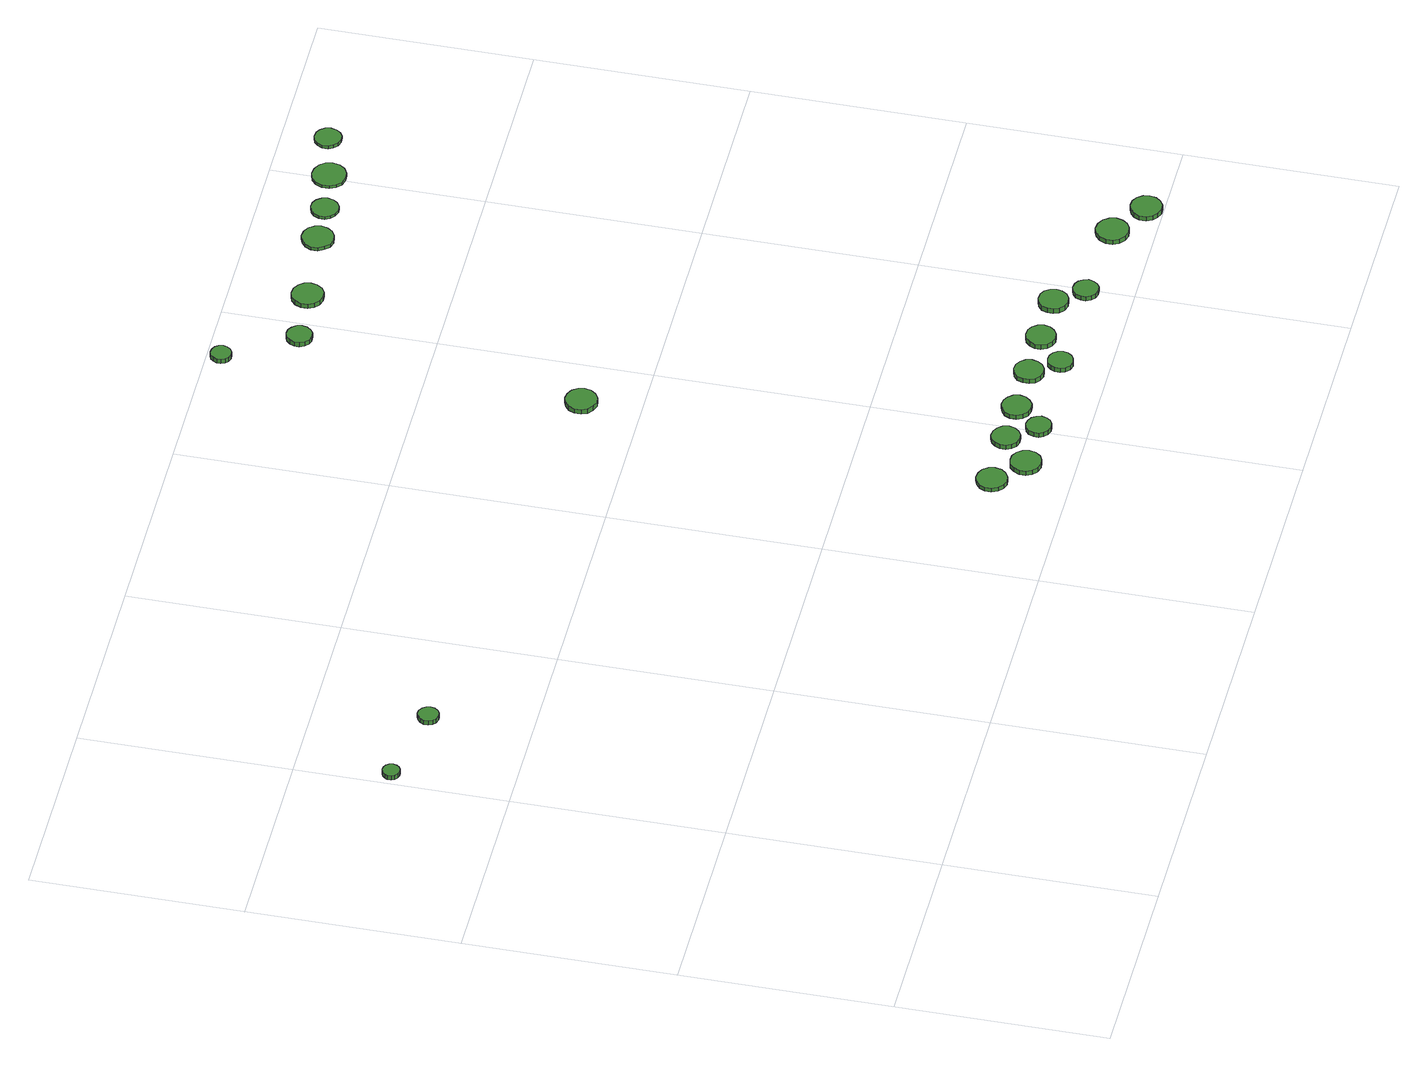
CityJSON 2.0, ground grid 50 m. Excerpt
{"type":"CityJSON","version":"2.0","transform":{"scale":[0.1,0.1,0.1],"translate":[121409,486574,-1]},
"CityObjects":{
"tree1":{"type":"SolitaryVegetationObject","attributes":{"function":"something"},"geometry":[{"type":"MultiSurface","lod":"1","boundaries":[[[0,1,2,3,4,5,6,7,8,9,10,11,12,13,14]],[[15,16,17,18,19,20,21,22,23,24,25,26,27,28,29]],[[0,29,28,1]],[[1,28,27,2]],[[2,27,26,3]],[[3,26,25,4]],[[4,25,24,5]],[[5,24,23,6]],[[6,23,22,7]],[[7,22,21,8]],[[8,21,20,9]],[[9,20,19,10]],[[10,19,18,11]],[[11,18,17,12]],[[12,17,16,13]],[[13,16,15,14]],[[14,15,29,0]]]}]},
"tree2":{"type":"SolitaryVegetationObject","attributes":{"function":"something"},"geometry":[{"type":"MultiSurface","lod":"1","boundaries":[[[30,31,32,33,34,35,36,37,38,39,40,41,42,43,44]],[[45,46,47,48,49,50,51,52,53,54,55,56,57,58,59]],[[30,59,58,31]],[[31,58,57,32]],[[32,57,56,33]],[[33,56,55,34]],[[34,55,54,35]],[[35,54,53,36]],[[36,53,52,37]],[[37,52,51,38]],[[38,51,50,39]],[[39,50,49,40]],[[40,49,48,41]],[[41,48,47,42]],[[42,47,46,43]],[[43,46,45,44]],[[44,45,59,30]]]}]},
"tree3":{"type":"SolitaryVegetationObject","attributes":{"function":"something"},"geometry":[{"type":"MultiSurface","lod":"1","boundaries":[[[60,61,62,63,64,65,66,67,68,69,70,71,72,73,74]],[[75,76,77,78,79,80,81,82,83,84,85,86,87,88,89]],[[60,89,88,61]],[[61,88,87,62]],[[62,87,86,63]],[[63,86,85,64]],[[64,85,84,65]],[[65,84,83,66]],[[66,83,82,67]],[[67,82,81,68]],[[68,81,80,69]],[[69,80,79,70]],[[70,79,78,71]],[[71,78,77,72]],[[72,77,76,73]],[[73,76,75,74]],[[74,75,89,60]]]}]},
"tree4":{"type":"SolitaryVegetationObject","attributes":{"function":"something"},"geometry":[{"type":"MultiSurface","lod":"1","boundaries":[[[90,91,92,93,94,95,96,97,98,99,100,101,102,103,104]],[[105,106,107,108,109,110,111,112,113,114,115,116,117,118,119]],[[90,119,118,91]],[[91,118,117,92]],[[92,117,116,93]],[[93,116,115,94]],[[94,115,114,95]],[[95,114,113,96]],[[96,113,112,97]],[[97,112,111,98]],[[98,111,110,99]],[[99,110,109,100]],[[100,109,108,101]],[[101,108,107,102]],[[102,107,106,103]],[[103,106,105,104]],[[104,105,119,90]]]}]},
"tree5":{"type":"SolitaryVegetationObject","attributes":{"function":"something"},"geometry":[{"type":"MultiSurface","lod":"1","boundaries":[[[120,121,122,123,124,125,126,127,128,129,130,131,132,133,134]],[[135,136,137,138,139,140,141,142,143,144,145,146,147,148,149]],[[120,149,148,121]],[[121,148,147,122]],[[122,147,146,123]],[[123,146,145,124]],[[124,145,144,125]],[[125,144,143,126]],[[126,143,142,127]],[[127,142,141,128]],[[128,141,140,129]],[[129,140,139,130]],[[130,139,138,131]],[[131,138,137,132]],[[132,137,136,133]],[[133,136,135,134]],[[134,135,149,120]]]}]},
"tree6":{"type":"SolitaryVegetationObject","attributes":{"function":"something"},"geometry":[{"type":"MultiSurface","lod":"1","boundaries":[[[150,151,152,153,154,155,156,157,158,159,160,161,162,163,164]],[[165,166,167,168,169,170,171,172,173,174,175,176,177,178,179]],[[150,179,178,151]],[[151,178,177,152]],[[152,177,176,153]],[[153,176,175,154]],[[154,175,174,155]],[[155,174,173,156]],[[156,173,172,157]],[[157,172,171,158]],[[158,171,170,159]],[[159,170,169,160]],[[160,169,168,161]],[[161,168,167,162]],[[162,167,166,163]],[[163,166,165,164]],[[164,165,179,150]]]}]},
"tree7":{"type":"SolitaryVegetationObject","attributes":{"function":"something"},"geometry":[{"type":"MultiSurface","lod":"1","boundaries":[[[180,181,182,183,184,185,186,187,188,189,190,191,192,193,194]],[[195,196,197,198,199,200,201,202,203,204,205,206,207,208,209]],[[180,209,208,181]],[[181,208,207,182]],[[182,207,206,183]],[[183,206,205,184]],[[184,205,204,185]],[[185,204,203,186]],[[186,203,202,187]],[[187,202,201,188]],[[188,201,200,189]],[[189,200,199,190]],[[190,199,198,191]],[[191,198,197,192]],[[192,197,196,193]],[[193,196,195,194]],[[194,195,209,180]]]}]},
"tree8":{"type":"SolitaryVegetationObject","attributes":{"function":"something"},"geometry":[{"type":"MultiSurface","lod":"1","boundaries":[[[210,211,212,213,214,215,216,217,218,219,220,221,222,223,224]],[[225,226,227,228,229,230,231,232,233,234,235,236,237,238,239]],[[210,239,238,211]],[[211,238,237,212]],[[212,237,236,213]],[[213,236,235,214]],[[214,235,234,215]],[[215,234,233,216]],[[216,233,232,217]],[[217,232,231,218]],[[218,231,230,219]],[[219,230,229,220]],[[220,229,228,221]],[[221,228,227,222]],[[222,227,226,223]],[[223,226,225,224]],[[224,225,239,210]]]}]},
"tree9":{"type":"SolitaryVegetationObject","attributes":{"function":"something"},"geometry":[{"type":"MultiSurface","lod":"1","boundaries":[[[240,241,242,243,244,245,246,247,248,249,250,251,252,253,254]],[[255,256,257,258,259,260,261,262,263,264,265,266,267,268,269]],[[240,269,268,241]],[[241,268,267,242]],[[242,267,266,243]],[[243,266,265,244]],[[244,265,264,245]],[[245,264,263,246]],[[246,263,262,247]],[[247,262,261,248]],[[248,261,260,249]],[[249,260,259,250]],[[250,259,258,251]],[[251,258,257,252]],[[252,257,256,253]],[[253,256,255,254]],[[254,255,269,240]]]}]},
"tree10":{"type":"SolitaryVegetationObject","attributes":{"function":"something"},"geometry":[{"type":"MultiSurface","lod":"1","boundaries":[[[270,271,272,273,274,275,276,277,278,279,280,281,282,283,284]],[[285,286,287,288,289,290,291,292,293,294,295,296,297,298,299]],[[270,299,298,271]],[[271,298,297,272]],[[272,297,296,273]],[[273,296,295,274]],[[274,295,294,275]],[[275,294,293,276]],[[276,293,292,277]],[[277,292,291,278]],[[278,291,290,279]],[[279,290,289,280]],[[280,289,288,281]],[[281,288,287,282]],[[282,287,286,283]],[[283,286,285,284]],[[284,285,299,270]]]}]},
"tree11":{"type":"SolitaryVegetationObject","attributes":{"function":"something"},"geometry":[{"type":"MultiSurface","lod":"1","boundaries":[[[300,301,302,303,304,305,306,307,308,309,310,311,312,313,314]],[[315,316,317,318,319,320,321,322,323,324,325,326,327,328,329]],[[300,329,328,301]],[[301,328,327,302]],[[302,327,326,303]],[[303,326,325,304]],[[304,325,324,305]],[[305,324,323,306]],[[306,323,322,307]],[[307,322,321,308]],[[308,321,320,309]],[[309,320,319,310]],[[310,319,318,311]],[[311,318,317,312]],[[312,317,316,313]],[[313,316,315,314]],[[314,315,329,300]]]}]},
"tree12":{"type":"SolitaryVegetationObject","attributes":{"function":"something"},"geometry":[{"type":"MultiSurface","lod":"1","boundaries":[[[330,331,332,333,334,335,336,337,338,339,340,341,342,343,344]],[[345,346,347,348,349,350,351,352,353,354,355,356,357,358,359]],[[330,359,358,331]],[[331,358,357,332]],[[332,357,356,333]],[[333,356,355,334]],[[334,355,354,335]],[[335,354,353,336]],[[336,353,352,337]],[[337,352,351,338]],[[338,351,350,339]],[[339,350,349,340]],[[340,349,348,341]],[[341,348,347,342]],[[342,347,346,343]],[[343,346,345,344]],[[344,345,359,330]]]}]},
"tree13":{"type":"SolitaryVegetationObject","attributes":{"function":"something"},"geometry":[{"type":"MultiSurface","lod":"1","boundaries":[[[360,361,362,363,364,365,366,367,368,369,370,371,372,373,374]],[[375,376,377,378,379,380,381,382,383,384,385,386,387,388,389]],[[360,389,388,361]],[[361,388,387,362]],[[362,387,386,363]],[[363,386,385,364]],[[364,385,384,365]],[[365,384,383,366]],[[366,383,382,367]],[[367,382,381,368]],[[368,381,380,369]],[[369,380,379,370]],[[370,379,378,371]],[[371,378,377,372]],[[372,377,376,373]],[[373,376,375,374]],[[374,375,389,360]]]}]},
"tree14":{"type":"SolitaryVegetationObject","attributes":{"function":"something"},"geometry":[{"type":"MultiSurface","lod":"1","boundaries":[[[390,391,392,393,394,395,396,397,398,399,400,401,402,403,404]],[[405,406,407,408,409,410,411,412,413,414,415,416,417,418,419]],[[390,419,418,391]],[[391,418,417,392]],[[392,417,416,393]],[[393,416,415,394]],[[394,415,414,395]],[[395,414,413,396]],[[396,413,412,397]],[[397,412,411,398]],[[398,411,410,399]],[[399,410,409,400]],[[400,409,408,401]],[[401,408,407,402]],[[402,407,406,403]],[[403,406,405,404]],[[404,405,419,390]]]}]},
"tree15":{"type":"SolitaryVegetationObject","attributes":{"function":"something"},"geometry":[{"type":"MultiSurface","lod":"1","boundaries":[[[420,421,422,423,424,425,426,427,428,429,430,431,432,433,434]],[[435,436,437,438,439,440,441,442,443,444,445,446,447,448,449]],[[420,449,448,421]],[[421,448,447,422]],[[422,447,446,423]],[[423,446,445,424]],[[424,445,444,425]],[[425,444,443,426]],[[426,443,442,427]],[[427,442,441,428]],[[428,441,440,429]],[[429,440,439,430]],[[430,439,438,431]],[[431,438,437,432]],[[432,437,436,433]],[[433,436,435,434]],[[434,435,449,420]]]}]},
"tree16":{"type":"SolitaryVegetationObject","attributes":{"function":"something"},"geometry":[{"type":"MultiSurface","lod":"1","boundaries":[[[450,451,452,453,454,455,456,457,458,459,460,461,462,463,464]],[[465,466,467,468,469,470,471,472,473,474,475,476,477,478,479]],[[450,479,478,451]],[[451,478,477,452]],[[452,477,476,453]],[[453,476,475,454]],[[454,475,474,455]],[[455,474,473,456]],[[456,473,472,457]],[[457,472,471,458]],[[458,471,470,459]],[[459,470,469,460]],[[460,469,468,461]],[[461,468,467,462]],[[462,467,466,463]],[[463,466,465,464]],[[464,465,479,450]]]}]},
"tree17":{"type":"SolitaryVegetationObject","attributes":{"function":"something"},"geometry":[{"type":"MultiSurface","lod":"1","boundaries":[[[480,481,482,483,484,485,486,487,488,489,490,491,492,493,494]],[[495,496,497,498,499,500,501,502,503,504,505,506,507,508,509]],[[480,509,508,481]],[[481,508,507,482]],[[482,507,506,483]],[[483,506,505,484]],[[484,505,504,485]],[[485,504,503,486]],[[486,503,502,487]],[[487,502,501,488]],[[488,501,500,489]],[[489,500,499,490]],[[490,499,498,491]],[[491,498,497,492]],[[492,497,496,493]],[[493,496,495,494]],[[494,495,509,480]]]}]},
"tree18":{"type":"SolitaryVegetationObject","attributes":{"function":"something"},"geometry":[{"type":"MultiSurface","lod":"1","boundaries":[[[510,511,512,513,514,515,516,517,518,519,520,521,522,523,524]],[[525,526,527,528,529,530,531,532,533,534,535,536,537,538,539]],[[510,539,538,511]],[[511,538,537,512]],[[512,537,536,513]],[[513,536,535,514]],[[514,535,534,515]],[[515,534,533,516]],[[516,533,532,517]],[[517,532,531,518]],[[518,531,530,519]],[[519,530,529,520]],[[520,529,528,521]],[[521,528,527,522]],[[522,527,526,523]],[[523,526,525,524]],[[524,525,539,510]]]}]},
"tree19":{"type":"SolitaryVegetationObject","attributes":{"function":"something"},"geometry":[{"type":"MultiSurface","lod":"1","boundaries":[[[540,541,542,543,544,545,546,547,548,549,550,551,552,553,554]],[[555,556,557,558,559,560,561,562,563,564,565,566,567,568,569]],[[540,569,568,541]],[[541,568,567,542]],[[542,567,566,543]],[[543,566,565,544]],[[544,565,564,545]],[[545,564,563,546]],[[546,563,562,547]],[[547,562,561,548]],[[548,561,560,549]],[[549,560,559,550]],[[550,559,558,551]],[[551,558,557,552]],[[552,557,556,553]],[[553,556,555,554]],[[554,555,569,540]]]}]},
"tree20":{"type":"SolitaryVegetationObject","attributes":{"function":"something"},"geometry":[{"type":"MultiSurface","lod":"1","boundaries":[[[570,571,572,573,574,575,576,577,578,579,580,581,582,583,584]],[[585,586,587,588,589,590,591,592,593,594,595,596,597,598,599]],[[570,599,598,571]],[[571,598,597,572]],[[572,597,596,573]],[[573,596,595,574]],[[574,595,594,575]],[[575,594,593,576]],[[576,593,592,577]],[[577,592,591,578]],[[578,591,590,579]],[[579,590,589,580]],[[580,589,588,581]],[[581,588,587,582]],[[582,587,586,583]],[[583,586,585,584]],[[584,585,599,570]]]}]},
"tree21":{"type":"SolitaryVegetationObject","attributes":{"function":"something"},"geometry":[{"type":"MultiSurface","lod":"1","boundaries":[[[600,601,602,603,604,605,606,607,608,609,610,611,612,613,614]],[[615,616,617,618,619,620,621,622,623,624,625,626,627,628,629]],[[600,629,628,601]],[[601,628,627,602]],[[602,627,626,603]],[[603,626,625,604]],[[604,625,624,605]],[[605,624,623,606]],[[606,623,622,607]],[[607,622,621,608]],[[608,621,620,609]],[[609,620,619,610]],[[610,619,618,611]],[[611,618,617,612]],[[612,617,616,613]],[[613,616,615,614]],[[614,615,629,600]]]}]},
"tree22":{"type":"SolitaryVegetationObject","attributes":{"function":"something"},"geometry":[{"type":"MultiSurface","lod":"1","boundaries":[[[630,631,632,633,634,635,636,637,638,639,640,641,642,643,644]],[[645,646,647,648,649,650,651,652,653,654,655,656,657,658,659]],[[630,659,658,631]],[[631,658,657,632]],[[632,657,656,633]],[[633,656,655,634]],[[634,655,654,635]],[[635,654,653,636]],[[636,653,652,637]],[[637,652,651,638]],[[638,651,650,639]],[[639,650,649,640]],[[640,649,648,641]],[[641,648,647,642]],[[642,647,646,643]],[[643,646,645,644]],[[644,645,659,630]]]}]}
},
"vertices":[
[43,1278,31],[41,1287,31],[36,1294,31],[28,1298,31],[20,1299,31],[12,1296,31],[6,1290,31],[2,1283,31],[2,1274,31],[6,1266,31],[12,1261,31],[20,1258,31],[28,1259,31],[36,1263,31],[41,1270,31],[41,1270,19],[36,1263,19],[28,1259,19],[20,1258,19],[12,1261,19],[6,1266,19],[2,1274,19],[2,1283,19],[6,1290,19],[12,1296,19],[20,1299,19],[28,1298,19],[36,1294,19],[41,1287,19],[43,1278,19],
[261,1240,24],[259,1250,24],[253,1258,24],[244,1264,24],[234,1265,24],[224,1261,24],[217,1255,24],[212,1245,24],[212,1235,24],[217,1226,24],[224,1219,24],[234,1216,24],[244,1217,24],[253,1222,24],[259,1230,24],[259,1230,12],[253,1222,12],[244,1217,12],[234,1216,12],[224,1219,12],[217,1226,12],[212,1235,12],[212,1245,12],[217,1255,12],[224,1261,12],[234,1265,12],[244,1264,12],[253,1258,12],[259,1250,12],[261,1240,12],
[1346,177,19],[1343,192,19],[1334,204,19],[1321,211,19],[1306,213,19],[1292,208,19],[1281,198,19],[1275,185,19],[1275,170,19],[1281,156,19],[1292,146,19],[1306,141,19],[1321,143,19],[1334,150,19],[1343,162,19],[1343,162,8],[1334,150,8],[1321,143,8],[1306,141,8],[1292,146,8],[1281,156,8],[1275,170,8],[1275,185,8],[1281,198,8],[1292,208,8],[1306,213,8],[1321,211,8],[1334,204,8],[1343,192,8],[1346,177,8],
[1418,114,21],[1415,129,21],[1406,141,21],[1393,149,21],[1378,150,21],[1364,146,21],[1353,136,21],[1346,122,21],[1346,107,21],[1353,93,21],[1364,83,21],[1378,78,21],[1393,80,21],[1406,87,21],[1415,99,21],[1415,99,9],[1406,87,9],[1393,80,9],[1378,78,9],[1364,83,9],[1353,93,9],[1346,107,9],[1346,122,9],[1353,136,9],[1364,146,9],[1378,150,9],[1393,149,9],[1406,141,9],[1415,129,9],[1418,114,9],
[1490,177,21],[1487,191,21],[1478,202,21],[1466,209,21],[1452,211,21],[1439,206,21],[1429,197,21],[1423,184,21],[1423,170,21],[1429,157,21],[1439,148,21],[1452,144,21],[1466,145,21],[1478,152,21],[1487,163,21],[1487,163,9],[1478,152,9],[1466,145,9],[1452,144,9],[1439,148,9],[1429,157,9],[1423,170,9],[1423,184,9],[1429,197,9],[1439,206,9],[1452,211,9],[1466,209,9],[1478,202,9],[1487,191,9],[1490,177,9],
[1537,112,23],[1534,124,23],[1527,134,23],[1516,140,23],[1504,142,23],[1492,138,23],[1483,130,23],[1478,118,23],[1478,106,23],[1483,95,23],[1492,87,23],[1504,83,23],[1516,84,23],[1527,90,23],[1534,100,23],[1534,100,11],[1527,90,11],[1516,84,11],[1504,83,11],[1492,87,11],[1483,95,11],[1478,106,11],[1478,118,11],[1483,130,11],[1492,138,11],[1504,142,11],[1516,140,11],[1527,134,11],[1534,124,11],[1537,112,11],
[1599,176,21],[1596,191,21],[1587,202,21],[1575,209,21],[1561,211,21],[1547,206,21],[1536,197,21],[1530,184,21],[1530,169,21],[1536,156,21],[1547,146,21],[1561,142,21],[1575,143,21],[1587,151,21],[1596,162,21],[1596,162,9],[1587,151,9],[1575,143,9],[1561,142,9],[1547,146,9],[1536,156,9],[1530,169,9],[1530,184,9],[1536,197,9],[1547,206,9],[1561,211,9],[1575,209,9],[1587,202,9],[1596,191,9],[1599,176,9],
[1408,1139,22],[1404,1154,22],[1395,1167,22],[1382,1174,22],[1367,1176,22],[1352,1171,22],[1340,1161,22],[1334,1147,22],[1334,1131,22],[1340,1117,22],[1352,1107,22],[1367,1102,22],[1382,1104,22],[1395,1112,22],[1404,1124,22],[1404,1124,9],[1395,1112,9],[1382,1104,9],[1367,1102,9],[1352,1107,9],[1340,1117,9],[1334,1131,9],[1334,1147,9],[1340,1161,9],[1352,1171,9],[1367,1176,9],[1382,1174,9],[1395,1167,9],[1404,1154,9],[1408,1139,9],
[1724,176,21],[1721,190,21],[1713,201,21],[1700,209,21],[1686,210,21],[1672,206,21],[1661,196,21],[1656,183,21],[1656,168,21],[1661,155,21],[1672,146,21],[1686,141,21],[1700,143,21],[1713,150,21],[1721,162,21],[1721,162,9],[1713,150,9],[1700,143,9],[1686,141,9],[1672,146,9],[1661,155,9],[1656,168,9],[1656,183,9],[1661,196,9],[1672,206,9],[1686,210,9],[1700,209,9],[1713,201,9],[1721,190,9],[1724,176,9],
[1764,113,24],[1761,125,24],[1754,135,24],[1743,141,24],[1731,142,24],[1719,139,24],[1710,130,24],[1705,119,24],[1705,107,24],[1710,96,24],[1719,87,24],[1731,83,24],[1743,85,24],[1754,91,24],[1761,101,24],[1761,101,12],[1754,91,12],[1743,85,12],[1731,83,12],[1719,87,12],[1710,96,12],[1705,107,12],[1705,119,12],[1710,130,12],[1719,139,12],[1731,142,12],[1743,141,12],[1754,135,12],[1761,125,12],[1764,113,12],
[1845,175,22],[1842,189,22],[1833,201,22],[1821,208,22],[1806,209,22],[1793,205,22],[1782,195,22],[1776,182,22],[1776,168,22],[1782,154,22],[1793,145,22],[1806,140,22],[1821,142,22],[1833,149,22],[1842,161,22],[1842,161,9],[1833,149,9],[1821,142,9],[1806,140,9],[1793,145,9],[1782,154,9],[1776,168,9],[1776,182,9],[1782,195,9],[1793,205,9],[1806,209,9],[1821,208,9],[1833,201,9],[1842,189,9],[1845,175,9],
[1374,1967,22],[1372,1977,22],[1366,1985,22],[1357,1990,22],[1347,1991,22],[1337,1988,22],[1330,1981,22],[1326,1972,22],[1326,1962,22],[1330,1953,22],[1337,1946,22],[1347,1943,22],[1357,1944,22],[1366,1949,22],[1372,1957,22],[1372,1957,10],[1366,1949,10],[1357,1944,10],[1347,1943,10],[1337,1946,10],[1330,1953,10],[1326,1962,10],[1326,1972,10],[1330,1981,10],[1337,1988,10],[1347,1991,10],[1357,1990,10],[1366,1985,10],[1372,1977,10],[1374,1967,10],
[1970,174,23],[1967,188,23],[1959,200,23],[1946,207,23],[1932,208,23],[1918,204,23],[1907,194,23],[1902,181,23],[1902,167,23],[1907,154,23],[1918,144,23],[1932,139,23],[1946,141,23],[1959,148,23],[1967,160,23],[1967,160,10],[1959,148,10],[1946,141,10],[1932,139,10],[1918,144,10],[1907,154,10],[1902,167,10],[1902,181,10],[1907,194,10],[1918,204,10],[1932,208,10],[1946,207,10],[1959,200,10],[1967,188,10],[1970,174,10],
[1476,1807,25],[1474,1819,25],[1466,1829,25],[1456,1836,25],[1443,1837,25],[1432,1833,25],[1423,1825,25],[1418,1813,25],[1418,1801,25],[1423,1790,25],[1432,1782,25],[1443,1778,25],[1456,1779,25],[1466,1785,25],[1474,1795,25],[1474,1795,12],[1466,1785,12],[1456,1779,12],[1443,1778,12],[1432,1782,12],[1423,1790,12],[1418,1801,12],[1418,1813,12],[1423,1825,12],[1432,1833,12],[1443,1837,12],[1456,1836,12],[1466,1829,12],[1474,1819,12],[1476,1807,12],
[2017,110,24],[2014,122,24],[2007,132,24],[1997,138,24],[1984,140,24],[1973,136,24],[1963,128,24],[1958,116,24],[1958,104,24],[1963,93,24],[1973,84,24],[1984,81,24],[1997,82,24],[2007,88,24],[2014,98,24],[2014,98,12],[2007,88,12],[1997,82,12],[1984,81,12],[1973,84,12],[1963,93,12],[1958,104,12],[1958,116,12],[1963,128,12],[1973,136,12],[1984,140,12],[1997,138,12],[2007,132,12],[2014,122,12],[2017,110,12],
[1630,1821,19],[1627,1836,19],[1618,1848,19],[1605,1856,19],[1589,1858,19],[1574,1853,19],[1563,1843,19],[1557,1829,19],[1557,1813,19],[1563,1799,19],[1574,1789,19],[1589,1784,19],[1605,1785,19],[1618,1793,19],[1627,1806,19],[1627,1806,7],[1618,1793,7],[1605,1785,7],[1589,1784,7],[1574,1789,7],[1563,1799,7],[1557,1813,7],[1557,1829,7],[1563,1843,7],[1574,1853,7],[1589,1858,7],[1605,1856,7],[1618,1848,7],[1627,1836,7],[1630,1821,7],
[2236,95,25],[2232,111,25],[2223,124,25],[2209,132,25],[2193,134,25],[2178,129,25],[2166,118,25],[2159,103,25],[2159,87,25],[2166,73,25],[2178,62,25],[2193,57,25],[2209,59,25],[2223,67,25],[2232,80,25],[2232,80,13],[2223,67,13],[2209,59,13],[2193,57,13],[2178,62,13],[2166,73,13],[2159,87,13],[2159,103,13],[2166,118,13],[2178,129,13],[2193,134,13],[2209,132,13],[2223,124,13],[2232,111,13],[2236,95,13],
[2326,38,26],[2323,53,26],[2314,65,26],[2301,73,26],[2286,74,26],[2271,69,26],[2260,59,26],[2254,46,26],[2254,30,26],[2260,17,26],[2271,7,26],[2286,2,26],[2301,3,26],[2314,11,26],[2323,23,26],[2323,23,13],[2314,11,13],[2301,3,13],[2286,2,13],[2271,7,13],[2260,17,13],[2254,30,13],[2254,46,13],[2260,59,13],[2271,69,13],[2286,74,13],[2301,73,13],[2314,65,13],[2323,53,13],[2326,38,13],
[1830,1842,16],[1826,1857,16],[1817,1870,16],[1804,1877,16],[1788,1879,16],[1773,1874,16],[1762,1864,16],[1755,1850,16],[1755,1834,16],[1762,1820,16],[1773,1809,16],[1788,1804,16],[1804,1806,16],[1817,1814,16],[1826,1826,16],[1826,1826,7],[1817,1814,7],[1804,1806,7],[1788,1804,7],[1773,1809,7],[1762,1820,7],[1755,1834,7],[1755,1850,7],[1762,1864,7],[1773,1874,7],[1788,1879,7],[1804,1877,7],[1817,1870,7],[1826,1857,7],[1830,1842,7],
[1929,1849,14],[1926,1862,14],[1918,1873,14],[1906,1880,14],[1893,1881,14],[1880,1877,14],[1870,1868,14],[1864,1856,14],[1864,1842,14],[1870,1830,14],[1880,1821,14],[1893,1816,14],[1906,1818,14],[1918,1825,14],[1926,1836,14],[1926,1836,7],[1918,1825,7],[1906,1818,7],[1893,1816,7],[1880,1821,7],[1870,1830,7],[1864,1842,7],[1864,1856,7],[1870,1868,7],[1880,1877,7],[1893,1881,7],[1906,1880,7],[1918,1873,7],[1926,1862,7],[1929,1849,7],
[2048,1864,15],[2045,1880,15],[2035,1893,15],[2020,1901,15],[2004,1903,15],[1988,1898,15],[1976,1887,15],[1969,1872,15],[1969,1855,15],[1976,1840,15],[1988,1829,15],[2004,1824,15],[2020,1826,15],[2035,1834,15],[2045,1847,15],[2045,1847,7],[2035,1834,7],[2020,1826,7],[2004,1824,7],[1988,1829,7],[1976,1840,7],[1969,1855,7],[1969,1872,7],[1976,1887,7],[1988,1898,7],[2004,1903,7],[2020,1901,7],[2035,1893,7],[2045,1880,7],[2048,1864,7],
[2164,1894,15],[2161,1907,15],[2154,1917,15],[2143,1924,15],[2130,1925,15],[2117,1921,15],[2108,1912,15],[2102,1900,15],[2102,1887,15],[2108,1876,15],[2117,1867,15],[2130,1863,15],[2143,1864,15],[2154,1871,15],[2161,1881,15],[2161,1881,7],[2154,1871,7],[2143,1864,7],[2130,1863,7],[2117,1867,7],[2108,1876,7],[2102,1887,7],[2102,1900,7],[2108,1912,7],[2117,1921,7],[2130,1925,7],[2143,1924,7],[2154,1917,7],[2161,1907,7],[2164,1894,7]
]}
